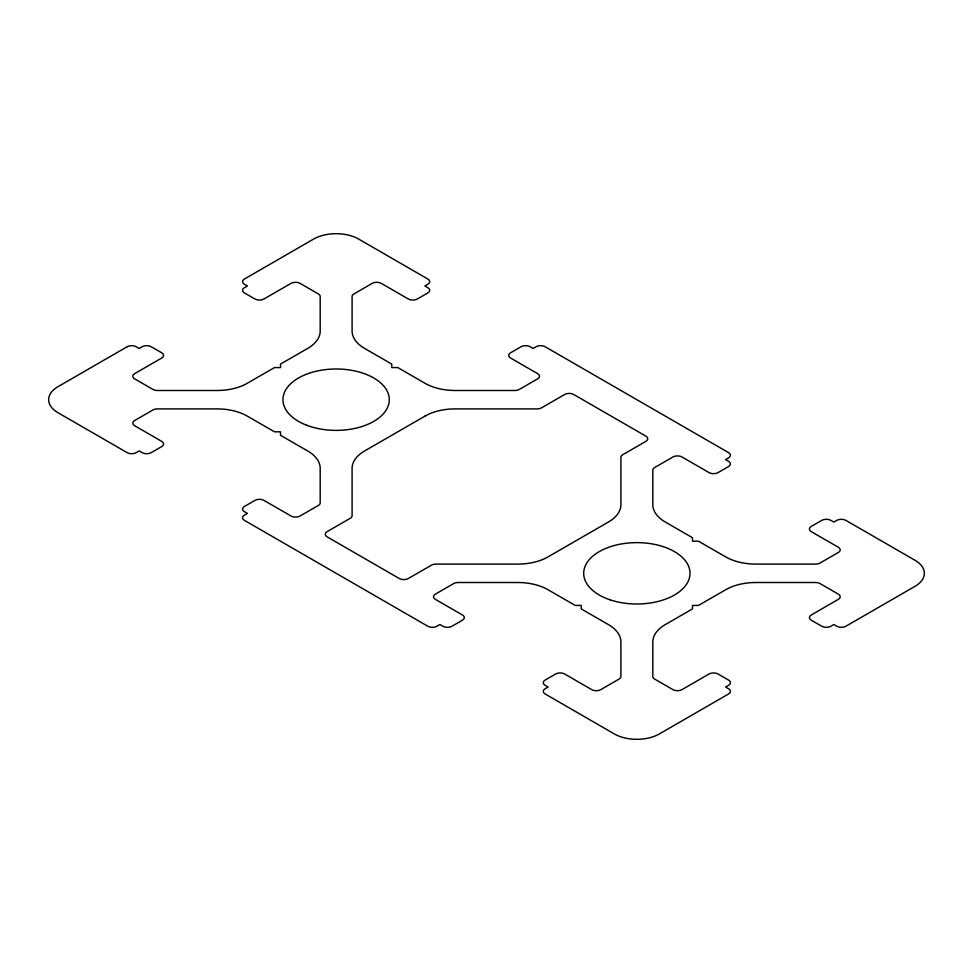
<?xml version="1.0" encoding="UTF-8"?>
<svg xmlns="http://www.w3.org/2000/svg" width="973" height="973" viewBox="0 0 973 973"><rect width="100%" height="100%" fill="white"/><g stroke="black" fill="none" stroke-linecap="round" stroke-linejoin="round"><path stroke-width="1.46" d="M127.439 346.583L57.979 386.67A31.89 18.414 0 0 0 57.979 412.71L127.147 452.64A6.373 3.685 0 0 0 135.867 452.798L139.175 450.913L142.18 452.64A6.373 3.685 0 0 0 151.204 452.64L161.725 446.571A6.373 3.685 0 0 0 161.725 441.365L134.663 425.736A6.373 3.685 0 0 1 134.663 420.531L152.931 409.974A6.373 3.685 0 0 1 157.444 408.903L217.198 408.903A42.532 24.556 0 0 1 247.264 416.091L274.495 431.805L280.504 431.805L280.504 435.284L307.736 450.998A42.532 24.556 0 0 1 320.19 468.366L320.19 502.859A6.373 3.685 0 0 1 318.329 505.461L300.049 516.018A6.373 3.685 0 0 1 291.036 516.018L263.963 500.39A6.373 3.685 0 0 0 254.95 500.39L244.418 506.471A6.373 3.685 0 0 0 244.418 511.676L247.434 513.416L244.418 515.143A6.373 3.685 0 0 0 244.418 520.36L427.865 626.259A6.373 3.685 0 0 0 436.877 626.259L439.893 624.532L442.897 626.259A6.373 3.685 0 0 0 451.63 626.417L462.443 620.19A6.373 3.685 0 0 0 462.722 615.143L435.381 599.356A6.373 3.685 0 0 1 435.381 594.138L453.649 583.593A6.373 3.685 0 0 1 458.161 582.511L517.916 582.511A42.532 24.556 0 0 1 547.981 589.711L575.213 605.425L581.222 605.425L581.222 608.903L608.453 624.617A42.532 24.556 0 0 1 620.908 641.985L620.908 676.478A6.373 3.685 0 0 1 619.047 679.081L600.779 689.638A6.373 3.685 0 0 1 591.754 689.638L564.693 674.009A6.373 3.685 0 0 0 555.668 674.009L545.135 680.078A6.373 3.685 0 0 0 544.868 685.126L548.152 687.023L545.135 688.762A6.373 3.685 0 0 0 544.868 693.81L614.304 733.91A31.89 18.414 0 0 0 659.414 733.91L728.582 693.968A6.373 3.685 0 0 0 728.85 688.933L725.566 687.023L728.582 685.296A6.373 3.685 0 0 0 728.582 680.078L718.05 674.009A6.373 3.685 0 0 0 709.037 674.009L681.964 689.638A6.373 3.685 0 0 1 672.951 689.638L654.671 679.081A6.373 3.685 0 0 1 652.81 676.478L652.81 641.985A42.532 24.556 0 0 1 665.264 624.617L692.496 608.903L692.496 605.425L698.505 605.425L725.736 589.711A42.532 24.556 0 0 1 755.802 582.511L815.556 582.511A6.373 3.685 0 0 1 820.069 583.593L838.337 594.138A6.373 3.685 0 0 1 838.337 599.356L811.275 614.972A6.373 3.685 0 0 0 811.275 620.19L821.796 626.259A6.373 3.685 0 0 0 830.82 626.259L833.825 624.532L836.841 626.259A6.373 3.685 0 0 0 845.561 626.417L915.021 586.33A31.89 18.414 0 0 0 915.021 560.29L845.853 520.36A6.373 3.685 0 0 0 837.133 520.202L833.825 522.087L830.82 520.36A6.373 3.685 0 0 0 821.796 520.36L811.275 526.429A6.373 3.685 0 0 0 811.275 531.635L838.337 547.264A6.373 3.685 0 0 1 838.337 552.469L820.069 563.026A6.373 3.685 0 0 1 815.556 564.097L755.802 564.097A42.532 24.556 0 0 1 725.736 556.909L698.505 541.195L692.496 541.195L692.496 537.716L665.264 522.002A42.532 24.556 0 0 1 652.81 504.634L652.81 470.141A6.373 3.685 0 0 1 654.671 467.539L672.951 456.982A6.373 3.685 0 0 1 681.964 456.982L709.037 472.61A6.373 3.685 0 0 0 717.758 472.769L728.582 466.529A6.373 3.685 0 0 0 728.85 461.494L725.566 459.584L728.582 457.857A6.373 3.685 0 0 0 728.582 452.64L545.135 346.741A6.373 3.685 0 0 0 536.123 346.741L533.107 348.468L530.103 346.741A6.373 3.685 0 0 0 521.078 346.741L510.557 352.81A6.373 3.685 0 0 0 510.557 358.028L537.619 373.644A6.373 3.685 0 0 1 537.619 378.862L519.351 389.407A6.373 3.685 0 0 1 514.839 390.489L455.084 390.489A42.532 24.556 0 0 1 425.019 383.289L397.787 367.575L391.778 367.575L391.778 364.097L364.547 348.383A42.532 24.556 0 0 1 352.092 331.015L352.092 296.522A6.373 3.685 0 0 1 353.953 293.919L372.221 283.362A6.373 3.685 0 0 1 381.246 283.362L408.307 298.991A6.373 3.685 0 0 0 417.332 298.991L427.865 292.922A6.373 3.685 0 0 0 427.865 287.704L424.848 285.977L427.865 284.238A6.373 3.685 0 0 0 428.132 279.19L358.696 239.09A31.89 18.414 0 0 0 313.586 239.09L244.418 279.032A6.373 3.685 0 0 0 244.15 284.067L247.434 285.977L244.418 287.704A6.373 3.685 0 0 0 244.418 292.922L254.95 298.991A6.373 3.685 0 0 0 263.963 298.991L291.036 283.362A6.373 3.685 0 0 1 300.049 283.362L318.329 293.919A6.373 3.685 0 0 1 320.19 296.522L320.19 331.015A42.532 24.556 0 0 1 307.736 348.383L280.504 364.097L280.504 367.575L274.495 367.575L247.264 383.289A42.532 24.556 0 0 1 217.198 390.489L157.444 390.489A6.373 3.685 0 0 1 152.931 389.407L134.663 378.862A6.373 3.685 0 0 1 134.663 373.644L161.725 358.028A6.373 3.685 0 0 0 161.725 352.81L151.204 346.741A6.373 3.685 0 0 0 142.18 346.741L139.175 348.468L136.159 346.741A6.373 3.685 0 0 0 127.439 346.583M425.019 416.091L364.547 450.998A42.532 24.556 0 0 0 352.092 468.366L352.092 515.702A6.373 3.685 0 0 1 350.219 518.305L327.123 531.635A6.373 3.685 0 0 0 327.123 536.853L399.295 578.521A6.373 3.685 0 0 0 408.307 578.521L431.696 565.033A6.373 3.685 0 0 1 435.928 564.097L517.916 564.097A42.532 24.556 0 0 0 547.981 556.909L608.453 522.002A42.532 24.556 0 0 0 620.908 504.634L620.908 457.298A6.373 3.685 0 0 1 622.781 454.695L645.877 441.365A6.373 3.685 0 0 0 645.877 436.147L573.705 394.479A6.373 3.685 0 0 0 564.693 394.479L541.584 407.821A6.373 3.685 0 0 1 537.072 408.903L455.084 408.903A42.532 24.556 0 0 0 425.019 416.091M306.604 425.213A53.162 30.686 0 0 0 389.188 401.703A53.162 30.686 0 0 0 312.625 372.16A53.162 30.686 0 0 0 306.604 425.213M610.278 599.891A53.162 30.686 0 0 0 690.015 573.304A53.162 30.686 0 0 0 610.278 546.729A53.162 30.686 0 0 0 610.278 599.891"/></g></svg>
